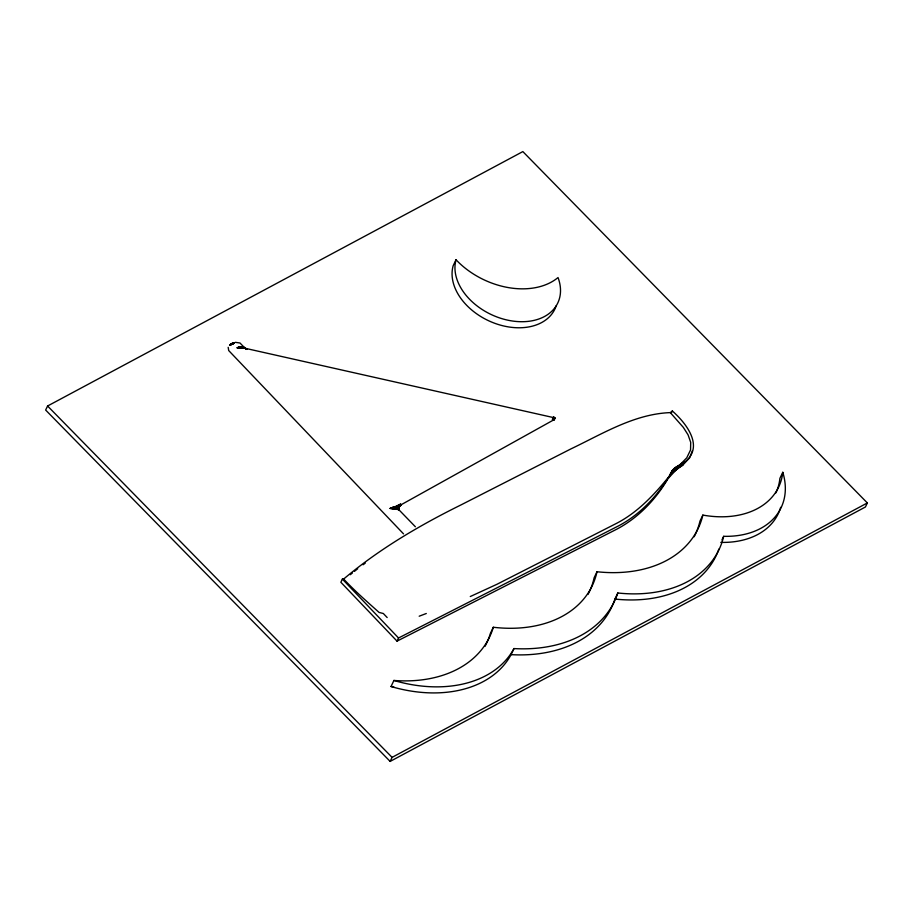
<?xml version="1.0" encoding="UTF-8"?>
<svg xmlns="http://www.w3.org/2000/svg" width="913" height="913" viewBox="0 0 913 913"><rect width="100%" height="100%" fill="white"/><g stroke="black" fill="none" stroke-linecap="round" stroke-linejoin="round"><path stroke-width="1.37" d="M398.182 505.391L396.881 506.087L398.627 509.58L398.353 507.423L400.567 504.375C402.473 505.174 396.961 504.33 397.977 509.294C399.951 509.545 396.573 505.037 400.727 504.433L398.467 507.183L398.388 509.545L390.068 508.415L399.7 505.551L553.369 420.071L554.579 417.834L245.175 348.287M398.719 509.591L399.118 505.22M398.102 509.5L397.532 507.811L399.152 505.551L395.067 507.754L390.068 508.415C392.818 509.043 400.145 503.063 398.148 508.849C394.473 511.086 395.306 504.9 398.696 505.699L391.198 508.518M397.965 505.266L397.931 507.833L398.935 509.522L398.787 505.95L395.786 507.685L391.734 508.427L397.052 506.224L396.516 509.237M390.969 508.176L393.948 507.023L393.446 508.792L396.71 508.712L400.99 504.501M553.54 417.264C557.227 418.474 550.687 421.817 553.244 418.291C555.777 415.301 553.221 421.966 553.518 419.25C550.984 416.83 555.321 422.468 554.248 417.538C550.847 417.001 555.013 419.295 553.289 420.083M553.7 417.264C554.294 416.248 551.783 422.822 553.997 417.994C552.433 416.75 555.309 417.698 554.123 419.078C550.847 420.208 555.424 419.375 553.187 420.048C557.272 418.177 550.653 418.542 553.575 417.595C556.736 417.367 551.498 421.783 554.328 419.238M231.868 343.55C230.806 345.901 231.697 342.797 233.397 342.843L229.802 345.103L233.842 343.037L230.247 344.6L233.751 343.185L231.012 344.509M552.627 419.546C556.222 414.319 553.54 422.068 552.776 418.291C560.628 417.287 547.207 421.407 554.659 418.074M396.413 506.19C380.55 511.143 403.352 505.973 398.296 505.962C396.653 506.418 397.691 506.076 398.467 509.1C398 507.411 399.198 505.3 400.875 504.467L396.436 507.605L391.7 508.53L396.379 507.811L400.967 504.672L399.666 505.357M391.768 508.301L398.194 505.87L397.155 508.221L397.76 509.454L398.239 509.1L392.533 508.518L398.091 508.564L398.935 509.568L398.479 505.163M398.525 509.089L398.627 506.783L400.248 504.238M398.365 509.351L398.536 507.126L400.293 504.798L398.388 506.51L392.579 508.37M397.783 508.701C397.794 504.695 401.172 505.414 397.201 509.18M393.446 508.792L396.71 508.507L400.579 504.821L398.342 508.05L396.881 506.087M395.546 509.089C394.633 508.073 395.386 505.311 394.165 508.393C397.817 510.515 399.529 501.865 398.308 508.724M398.376 508.415L398.821 506.475L397.383 505.688M553.061 418.565L553.871 419.501L554.385 418.77L552.57 418.519L553.974 417.629L552.73 419.466L554.67 418.325L552.776 419.238L553.951 417.526L553.415 417.344L554.705 418.416L552.867 419.672M553.974 417.412C554.693 419.638 551.886 420.3 554.568 418.257C551.657 417.88 554.727 418.245 553.415 419.843M393.446 508.142L398.285 507.822L400.807 504.741L396.835 507.776L393.332 508.575M553.974 419.272L553.689 419.877M554.294 419.135L554.157 418.165L552.742 418.12M553.369 419.706L552.844 417.823L553.712 417.709M399.586 504.421L401.058 504.535L397.965 507.377C397.703 507.742 398.673 511.942 398.753 506.738C403.808 501.032 396.55 510.31 393.309 508.667M554.385 417.983C551.966 418.131 554.59 420.3 553.814 417.503M228.182 347.317L228.707 350.558L403.535 533.877M232.667 343.471L233.751 342.809L229.893 344.954L232.21 343.87M392.738 507.811L394.599 506.977L393.663 507.411M399.951 505.323C397.726 506.11 398.022 510.447 398.285 507.822M398.627 505.3C395.397 507.822 397.417 506.453 398.821 506.624M692.431 450.702L689.6 457.892L682.89 465.014L671.877 472.957M398.627 507.012L398.947 509.557M554.123 419.078L554.476 417.789M552.856 418.645L552.707 419.17M47.579 406.011L45.65 410.051L390.148 761.408L865.421 506.989L867.35 502.949L522.852 151.592L47.579 406.011L392.076 757.368L390.148 761.408M456.021 259.76A55.431 39.054 25.5 0 0 510.55 320.714A55.431 39.054 25.5 0 0 558.026 277.552A69.616 49.051 25.5 0 1 456.021 259.76L453.133 265.82A55.431 39.054 25.5 0 0 493.454 322.803A55.431 39.054 25.5 0 0 556.2 305.764M397.029 641.143L398.536 637.993L618.523 525.899C639.739 514.704 656.664 496.763 669.092 476.438C671.044 473.094 672.436 468.803 676.271 467.102C706.879 453.053 690.833 427.444 672.345 410.964L670.302 412.608C634.341 413.954 602.648 433.766 571.013 448.854L461.019 504.9C419.466 525.443 379.18 549.078 343.653 579.036L342.364 579.093L340.857 582.254L397.029 641.143L617.017 529.061C638.815 517.466 656.356 498.909 668.601 477.613M393.697 686.702A130.262 91.791 25.5 0 1 391.038 686.519L393.925 680.459A130.262 91.791 25.5 0 0 493.305 627.254A126.211 88.926 25.5 0 0 596.999 571.743A130.993 92.304 25.5 0 0 702.862 515.08A88.173 62.13 25.5 0 0 782.783 472.295L779.896 478.355A88.173 62.13 25.5 0 1 775.89 492.883M493.305 627.254L490.418 633.325A130.262 91.791 25.5 0 1 484.951 646.427M391.038 686.519A121.52 85.628 25.5 0 0 511.086 654.644L513.973 648.572A141.241 99.517 25.5 0 0 617.827 592.982A130.993 92.304 25.5 0 0 723.678 536.319A85.012 59.904 25.5 0 0 782.783 472.295M671.591 412.55L672.345 410.964M596.999 571.743L594.112 577.815A126.211 88.926 25.5 0 1 587.995 594.443M511.086 654.644A141.241 99.517 25.5 0 0 614.928 599.054L617.827 592.982M702.862 515.08L699.963 521.14A130.993 92.304 25.5 0 1 694.154 536.764M721.943 539.96L723.678 536.319M391.837 508.05L398.079 507.092L400.065 505.197M672.356 470.446L669.754 475.194L678.222 466.726L672.288 470.594L684.385 461.864L674.912 467.798M390.912 508.393L398.171 507.594L399.049 506.304L396.231 509.032M670.142 474.897L668.248 478.344L677.32 468.62L672.961 472.044M398.502 507.194L400.898 504.695M397.554 505.813L396.733 509.112L399.243 505.768M230.704 344.372L230.042 345.331L232.21 343.402M553.05 418.474L553.449 419.889M554.385 418.77C554.054 420.106 554.351 417.446 552.844 417.823M398.079 507.092L398.89 506.475M230.247 345.297L233.842 342.854L232.667 343.288M398.342 508.05L392.601 508.267M231.16 344.452L233.876 342.934L232.724 343.345M400.328 505.06L401.058 504.615L398.776 506.384L398.125 508.564M399.266 506.042L399.928 505.38L399.129 506.156M669.092 476.438C653.993 494.994 637.206 512.98 615.476 523.902L496.957 584.286L470.286 596.531M678.952 465.813L686.77 457.79L690.548 449.949L690.707 442.349L688.06 434.85L683.335 427.387L670.302 412.608M399.563 505.505L400.579 504.821M552.844 418.85C553.404 417.481 554.967 418.725 553.118 419.409M552.958 418.565L553.05 419.147L553.951 417.526M553.586 419.352L554.18 417.595M553.278 419.843L554.02 418.588L552.787 418.2M350.261 574.711L352.395 572.999M354.518 571.298L357.713 568.742M363.077 564.77L365.223 563.184M552.73 419.466L553.974 418.325L553.141 418.028M397.646 506.042L393.526 507.833M401.081 504.592L400.396 504.843L401.024 504.638M674.593 470.206L682.89 465.014L679.968 466.509M231.685 343.653L230.498 344.384L231.012 344.087M238.225 347.705C248.279 347.157 244.342 347.271 236.866 347.796L243.269 347.431L245.243 348.367L239.32 347.168L237.563 347.648L242.664 347.134L247.069 349.131L242.584 347.419L237.563 347.648L238.099 347.442M232.484 343.311L233.146 342.923L232.359 343.345M399.289 505.916L391.905 507.822M392.076 757.368L867.35 502.949M396.276 506.464L393.594 507.628M553.164 419.318L553.883 417.686M231.331 343.87L230.042 344.783L233.602 343.356L232.587 343.562M245.243 348.367L242.15 347.043L238.259 347.511L242.15 347.043L244.558 348.15L239.788 347.613M392.784 507.651L393.72 507.251M419.193 616.207L426.291 613.502M239.023 347.556C246.442 347.556 243.76 347.727 239.069 347.636M553.05 419.501C554.225 419.135 552.993 416.796 554.396 418.747M231.16 343.984L233.397 343.539L232.484 343.665M397.965 507.377L392.693 507.959M235.303 342.329L239.971 342.991L246.213 349.405M240.279 347.271L244.262 348.07M240.884 347.67L242.55 347.75M239.571 347.202L241.192 347.636M238.259 347.511L243.885 347.864L242.926 347.773M240.496 347.613L241.751 347.545M239.72 347.511L243.474 347.899M396.459 506.464L396.744 507.4M398.513 509.363L415.369 526.755M240.461 347.568L244.536 348.115M241.877 347.682L243.999 347.944M240.929 347.26L242.949 347.431M393.355 508.473L397.817 508.826M243.657 347.568L242.995 347.511M231.503 344.292L232.53 344.19L231.503 343.756M242.299 347.533L243.725 347.693M246.784 348.869L245.723 348.675L246.647 349.188M244.376 348.115L245.095 348.355M553.598 417.401L554.214 417.652M245.586 348.789L245.996 349.108M397.486 508.29C397.155 506.669 399.095 509.557 398.365 508.564M396.447 507.114L396.721 506.726M387.169 617.53L383.334 613.513L379.089 612.429C367.083 601.701 354.86 591.031 343.653 579.036M342.364 579.093L398.536 637.993M780.683 507.297A85.012 59.904 25.5 0 1 720.791 542.379M718.851 549.09A130.993 92.304 25.5 0 1 614.928 599.054M513.973 648.572A121.52 85.628 25.5 0 1 393.925 680.459M230.658 344.452L229.768 345.205L230.647 344.509"/></g></svg>
